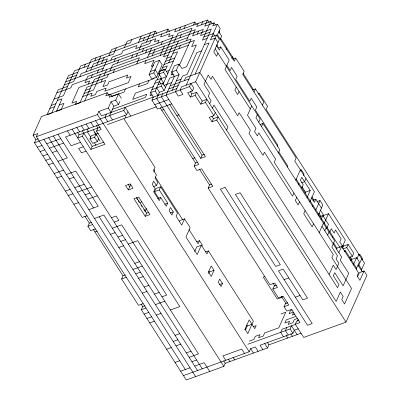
<?xml version="1.0" encoding="UTF-8"?>
<svg xmlns="http://www.w3.org/2000/svg" width="400" height="400" viewBox="0 0 400 400"><rect width="100%" height="100%" fill="white"/><g stroke="black" fill="none" stroke-linecap="round" stroke-linejoin="round"><path stroke-width="0.6" d="M86.97 215.76L82.275 217.46L34.495 142.785L35.89 139.665L33.08 135.27L41.445 116.565L107.22 92.73L108.78 95.17M185.34 369.51L36.38 136.685L37.775 133.57L33.08 135.27M47.045 114.72L58.205 89.775L67.6 86.37M51.745 113.02L68.48 75.605L77.88 72.2M79.785 76.73L81.18 73.615L203.335 29.355L200.545 35.59L209.94 32.185M83.97 67.38L85.365 64.26M85.88 71.91L91.46 59.44L194.82 21.99L196.38 24.43M90.575 70.21L93.365 63.975L107.46 58.865L101.88 71.34M94.76 60.855L96.155 57.735M88.3 84.095L89.695 80.98L85 82.68L87.79 76.445L139.47 57.72L136.68 63.955M91.09 77.86L92.485 74.745M96.67 65.39L100.855 56.035M84.63 101.1L94.395 79.275L188.36 45.23M97.185 73.04L98.58 69.925M101.37 63.685L104.16 57.45M100.49 74.455L93.515 90.045L84.12 93.45M108.855 55.75L111.645 49.515L130.44 42.705L131.835 39.585M101 82.11L102.395 78.99M103.79 75.87L106.58 69.635M110.765 60.28L112.16 57.165L121.555 53.76L122.95 50.64L137.045 45.535L135.65 48.655L149.745 43.545L151.14 40.43M116.345 47.81L113.555 54.045L80.665 65.96L73.695 81.55L64.295 84.955M100.235 127.17L79.095 134.83L77.7 137.95L82.4 136.25L83.795 133.13M108.49 74.17L107.095 77.29L78.905 87.5L71.93 103.09L76.63 101.39L75.235 104.505L79.935 102.805L86.905 87.215L105.7 80.405L102.91 86.64L107.61 84.94L109.005 81.82L127.795 75.01L126.4 78.13L131.1 76.43L128.31 82.665L104.82 91.175L106.215 88.055L96.815 91.46L95.425 94.58L90.725 96.28L92.12 93.165L82.725 96.57M109.885 71.05L112.675 64.815L187.845 37.58M114.07 61.7L115.465 58.58M113.19 72.465L114.58 69.35M117.37 63.115L118.765 59.995M124.345 47.525L127.135 41.29L155.325 31.075L156.885 33.515M36.38 136.685L97.46 114.555L98.85 111.44L108.25 108.035L111.04 101.8L115.735 100.095L118.525 93.86L121.335 98.255M107.22 92.73L105.825 95.85L110.525 94.145L112.085 96.59M93.19 129.725L98.81 138.51L97.415 141.63L92.72 143.33L89.905 138.94L91.3 135.82L98.35 133.265M110.525 94.145L109.13 97.265L118.525 93.86M82.4 136.25L90.83 149.425L104.925 144.32L96.495 131.14L97.89 128.025L96.325 125.58M89.905 138.94L94.605 137.235L96 134.12M106.36 114.13L104.965 117.25L107.775 121.64M131.465 58.005L132.86 54.89M138.44 42.415L141.23 36.18M90.83 149.425L92.225 146.31L103.97 142.055M119.94 101.37L118.545 104.49L113.85 106.19L109.665 115.545L112.475 119.94M136.165 56.305L137.56 53.185M138.955 50.07L141.745 43.83L155.84 38.725L154.445 41.845L159.14 40.14L157.745 43.26M143.14 40.715L144.535 37.595M125.52 88.9L124.125 92.02L112.38 96.275M142.255 51.485L143.65 48.365M146.44 42.13L150.625 32.775M145.56 52.9L146.955 49.78M152.535 37.31L155.325 31.075M34.495 142.785L123.76 110.44L125.155 107.32L130.775 116.105M146.075 60.55L144.68 63.67L154.075 60.265L151.285 66.5L153.635 65.65M147.47 57.435L151.655 48.08M139.615 83.795L138.22 86.91L147.615 83.505L149.01 80.39M152.17 55.73L154.955 49.495M161.93 33.905L160.535 37.025L169.93 33.62L168.54 36.735L173.235 35.035L163.475 56.86L168.17 55.16M80.51 142.345L71.115 145.75L65.495 136.96L126.57 114.83L127.965 111.715M161.05 44.675L162.445 41.555M166.63 32.205L168.025 29.085L169.585 31.525M149.095 74.575L154.675 62.1L159.37 60.4L162.185 64.795L156.605 77.265L151.905 78.965L149.095 74.575L153.795 72.87L159.37 60.4M160.17 55.445L164.355 46.09M154.175 77.645L153.71 78.685L108.49 95.07M176.025 28.8L174.63 31.915L207.52 20L209.08 22.44M95.405 228.94L90.705 230.64L87.895 226.25L89.29 223.13L91.64 222.28M171.665 103.905L157.57 109.01L151.95 100.225L153.345 97.105L150.53 92.715L156.11 80.24L160.81 78.54L163.62 82.935M161.015 79.96L161.71 78.4L158.9 74.005L160.295 70.89L164.995 69.185L167.805 73.58M150.97 93.615L150.04 95.69L152.39 94.84M157.015 80.1L159.57 74.385M172.355 45.805L161.195 70.75L158.85 71.6M173.75 42.685L177.935 33.33L192.03 28.225L186.45 40.695M179.33 30.215L180.725 27.095M150.53 92.715L155.23 91.01L160.81 78.54M158.9 74.005L163.6 72.305L164.995 69.185M168.685 62.81L178.45 40.985M179.845 37.865L181.235 34.745M184.025 28.51L185.42 25.395M151.925 89.595L161.325 86.19L162.72 83.075L165.53 87.465M56.81 92.895L70.905 87.79L72.3 84.67L194.45 40.41L191.66 46.645L196.36 44.945L186.595 66.77L181.9 68.47L179.09 64.08L176.3 70.315L179.11 74.71L169.715 78.11L164.135 90.585L159.435 92.285L156.645 98.525L198.805 164.415L194.105 166.12L196.915 170.51L201.615 168.81L212.855 186.38L208.16 188.085L269.99 284.725L274.69 283.025L277.5 287.42L272.8 289.12L278.425 297.905L283.12 296.205L288.74 304.99L284.045 306.69L286.855 311.085L291.55 309.385L299.985 322.56L295.285 324.265L303.72 337.44L346 322.12L366.92 275.35L364.11 270.96L359.415 272.66L357.555 276.82M163.155 83.97L177.565 51.755L172.87 53.455M178.96 48.635L180.355 45.515M162.74 93.7L161.345 96.82L200.69 158.32L205.39 156.62L166.045 95.12L174.41 76.41L171.6 72.015L174.39 65.78L179.09 64.08M172.27 72.395L171.105 74.995L173.455 74.145M193.425 25.105L194.82 21.99M179.295 65.495L191.15 38.995L148.865 54.315M198.12 23.405L196.725 26.525L210.82 21.415L212.385 23.855M172.135 90.3L179.11 74.71M197.24 34.175L198.635 31.055M201.425 24.82L202.82 21.7M128.33 189.95L133.03 188.25L130.22 183.855L125.52 185.56L128.33 189.95L130.89 184.235M207.52 20L204.73 26.235L214.125 22.83L215.375 24.785M184.32 80.655L185.715 77.54L199.81 72.43L337.525 287.685L338.92 284.565L333.3 275.78L334.695 272.665L343.125 285.84L348.705 273.37L340.275 260.19L341.67 257.075L321.995 226.325M210.82 21.415L202.455 40.125L207.15 38.42M186.23 85.19L211.335 29.065L192.545 35.875L195.33 29.64L87.275 68.795M214.125 22.83L212.73 25.95L217.43 24.245L220.24 28.64L217.45 34.875L234.31 61.235L235.705 58.115L244.14 71.295L242.745 74.41L296.145 157.875L294.75 160.995L314.425 191.745L309.775 202.14M151.95 100.225L189.535 86.605L190.93 83.49L193.74 87.88L192.345 91L187.645 92.7L190.455 97.095L195.155 95.39L196.55 92.275L202.17 101.06L200.775 104.18L195.155 95.39M195.11 74.135L209.06 42.955L204.36 44.655M217.43 24.245L210.455 39.835L215.155 38.135L217.965 42.525M153.81 171.945L154.505 170.39L153.885 169.41M201.57 50.895L196.875 52.595L187.11 74.42L182.415 76.125L175.44 91.715L178.25 96.105L182.95 94.405L180.135 90.01L181.53 86.895L195.625 81.785L216.545 35.015L219.36 39.41L213.78 51.88L216.59 56.275L217.985 53.155M190.455 97.095L191.85 93.975L196.55 92.275M219.05 33.175L219.745 31.615L219.12 30.64M217.005 46.545L217.47 45.505L216.845 44.53M220.26 39.27L221.655 36.15L218.845 31.76M153.5 186.615L156.435 185.55L157.83 182.435L155.02 178.04L156.415 174.92L153.605 170.53L155 167.41L124.085 119.09M145.09 211.495L146.485 208.375M158.92 198.48L154.55 191.645L155.945 188.53L160.64 186.825L177.505 213.185L176.11 216.3L181.73 225.085L184.52 218.85L190.14 227.635L185.96 236.99L197.2 254.565L201.385 245.21L207.005 253.995L208.4 250.875L253.37 321.165L247.79 333.635L244.98 329.24L249.165 319.89L254.785 328.675L256.18 325.555L253.245 326.62M250.315 108.99L225.02 69.455L229.205 60.1L220.775 46.92L219.38 50.04L216.57 45.645M145.195 216.31L149.895 214.605L138.65 197.035L133.955 198.735L145.195 216.31L146.59 213.19L148.94 212.34M154.55 191.645L159.245 189.945L160.64 186.825M143.18 303.62L138.485 305.32L121.62 278.965L123.015 275.845L125.365 274.995M226.085 49.475L226.785 47.915M159.245 189.945L167.68 203.125L166.285 206.24L160.665 197.455L159.27 200.575L153.645 191.785L155.04 188.67L152.23 184.275L153.625 181.16L156.435 185.55M200.775 104.18L205.475 102.475L206.87 99.36L202.17 101.06M209.68 103.75L211.075 100.635L208.265 96.24L209.66 93.12L204.035 84.335L208.22 74.98L211.03 79.375L212.425 76.255L237.72 115.795L239.115 112.675L250.36 130.245L248.965 133.365L263.015 155.33L264.41 152.21L292.515 196.14L293.91 193.025M231.705 58.26L232.405 56.7M212.49 108.145L213.885 105.025L227.935 126.99L226.54 130.11M212.02 121.75L213.41 118.63L218.11 116.93L216.715 120.045L212.02 121.75L209.205 117.355L213.905 115.655L215.3 112.535M173.3 211.91L171.905 215.025L169.095 210.635L170.49 207.515L173.3 211.91L170.365 212.97M194.105 166.12L195.5 163L197.85 162.15M200.69 158.32L202.085 155.205L204.435 154.35M236.265 87.025L234.87 90.145L237.68 94.535L239.075 91.42M179.36 221.595L179.825 220.555L184.52 218.85M301.22 333.12L268.92 344.825L267.525 347.945L225.245 363.265L223.85 366.38L186.265 380L141.295 309.715L142.69 306.595L145.04 305.745M208.16 188.085L209.555 184.965L211.905 184.115M253.985 91.985L255.38 88.865L263.815 102.045L262.42 105.16M251.71 105.87L247.525 115.225L255.96 128.405L254.565 131.52L257.375 135.915L258.77 132.795L275.63 159.155L274.235 162.27L333.26 254.525L331.865 257.64L351.54 288.39L344.565 303.98L341.755 299.59L343.15 296.47L340.34 292.08L336.155 301.43L195.625 81.785M258.63 94.155L259.095 93.12L267.525 106.295L266.13 109.415L364.5 263.165L361.245 270.44M194.595 251.59L196.685 246.91L201.385 245.21M201.82 246.105L202.285 245.07L199.475 240.675L198.08 243.795L189.025 229.64M257.33 114.655L255.935 117.775L334.63 240.775L331.845 247.015L337.465 255.8L336.07 258.915L338.88 263.31L336.09 269.545L333.28 265.15L329.095 274.505M258.75 122.17L260.14 119.05L215.175 48.765M261.56 126.56L262.955 123.445L279.815 149.8L278.42 152.92M208.645 273.55L209.345 271.995L214.045 270.29L211.23 265.9L208.445 272.135L211.255 276.525L214.045 270.29M277.445 146.305L277.91 145.265L255.425 110.125L256.82 107.005L251.195 98.22L249.8 101.34L235.75 79.375L237.145 76.255L231.525 67.47L230.13 70.585L226.695 65.22M222.475 283.47L221.08 286.59L218.27 282.195L219.665 279.075L222.475 283.47L219.54 284.535M287.29 166.995L287.755 165.955L278.7 151.8M295.72 180.175L300.37 169.78M300.575 171.2L301.275 169.64L304.085 174.035L303.385 175.59M298.53 184.565L298.995 183.53M296.72 197.415L295.325 200.535L298.14 204.925L299.53 201.81M301.81 187.92L303.205 184.805L300.39 180.41L301.785 177.29L310.22 190.47L306.965 197.745M305.99 178.565L304.595 181.685L301.66 182.75M305.055 193.215L305.52 192.175L310.22 190.47M244.705 329.525L245.88 329.1L247.275 325.985L251.975 324.28M305.155 210.595L303.76 213.71L312.19 226.89L313.585 223.775M272.8 289.12L274.195 286L276.545 285.15M312.585 206.53L313.05 205.495M321.46 208.045L315.84 199.255L314.445 202.375L311.635 197.98M183.455 375.605L249.225 351.775L250.62 348.655L255.32 346.955L258.13 351.345M315.86 209.885L320.045 200.53L322.855 204.925L318.205 215.32M282.495 296.305L282.03 297.345L277.33 299.045L263.28 277.08L265.04 276.445M321.015 219.71L322.875 215.555L328.495 224.34L326.64 228.495M323.315 216.45L323.78 215.415L328.475 213.71L345.34 240.07L342.085 247.345M284.045 306.69L285.44 303.575L287.79 302.725M319.205 232.56L323.39 223.205M323.825 224.105L328.475 213.71M324.805 230.715L326.2 227.6M327.615 235.11L329.01 231.99M286.79 327.525L285.395 330.645L288.205 335.04M293.535 312.455L292.37 315.055L294.72 314.205M329.915 231.85L331.31 228.73L334.12 233.125L335.515 230.005L341.135 238.795L339.74 241.91L342.55 246.305M247.81 344.265L290.095 328.945L291.49 325.825L297.11 334.61M332.26 237.28L332.725 236.245M295.285 324.265L296.68 321.145L299.03 320.295M297.58 321.005L298.28 319.445M262.83 349.645L260.02 345.25L292.905 333.335L294.3 330.22L298.41 328.73M336.485 249.185L336.95 248.145L341.65 246.445L358.51 272.8L357.115 275.92L359.925 280.315L364.11 270.96M338.86 252.68L341.65 246.445M342.52 248.24L343.45 246.165L348.15 244.46L353.77 253.245L352.375 256.365L349.44 257.43M344.895 251.735L345.36 250.695L356.605 268.27M343.23 248.855L346.755 247.58L348.15 244.46M350.515 260.52L350.98 259.485M351.42 260.38L351.885 259.34L356.58 257.64L359.39 262.03L356.14 269.31M353.325 264.915L356.58 257.64M357.02 258.54L358.88 254.38M359.315 255.28L359.78 254.24L362.59 258.635L362.125 259.67M358.435 266.05L361.69 258.775M139.835 39.3L168.025 29.085M88.67 65.675L74.575 70.785L63.415 95.725L54.02 99.13M67.085 78.72L76.485 75.315M65.69 81.84L103.275 68.22M203.85 37.005L213.245 33.6L214.805 36.04M211.85 36.72L216.545 35.015M166.775 58.275L171.475 56.575M57.325 100.545L62.02 98.845L56.445 111.315L61.14 109.615L63.93 103.38L59.23 105.08M85.51 90.335L90.21 88.63M165.38 61.395L174.78 57.99M51.23 105.365L55.93 103.665M163.985 64.51L173.385 61.105M150.49 71.455L155.19 69.755L158 74.145M49.835 108.485L54.535 106.785M162.59 67.63L167.29 65.925L165.895 69.045L161.785 70.535M217.835 47.985L220.775 46.92M47.635 114.51L51.155 113.23M166.26 71.525L169.2 70.46M171.6 72.015L176.3 70.315M161.71 78.4L166.41 76.695L163.6 72.305M154.715 83.36L159.415 81.66L160.975 84.1M158.02 84.775L162.72 83.075M153.635 86.55L135.43 93.145L132.64 99.385L146.735 94.275L145.34 97.395L112.455 109.31M232.77 59.18L235.705 58.115M163.985 85.41L171.62 82.645M176.32 80.945L181.02 79.24M170.225 85.765L189.02 78.955M168.83 88.88L178.23 85.475M35.89 139.665L38.235 138.815M176.835 88.595L101.665 115.83L98.85 111.44M37.305 147.175L42 145.475M46.7 143.77L60.795 138.665M154.76 104.62L168.855 99.51M107.285 124.62L156.615 106.745M40.115 151.57L44.815 149.865M49.51 148.165L63.605 143.055M96.495 131.14L101.19 129.44L95.57 120.655M161.775 110.285L164.125 109.435M42.925 155.96L47.625 154.26M52.32 152.555L57.02 150.855M45.735 160.355L50.435 158.65M83.32 146.735L78.625 148.44L81.435 152.83L86.13 151.13M176.79 115.665L179.14 114.815M252.445 89.93L255.38 88.865M48.545 164.745L53.245 163.045M57.945 161.345L67.34 157.94L53.285 135.975M257.92 93.545L259.095 93.12M54.165 173.535L63.565 170.13M56.98 177.925L61.675 176.225M66.375 174.52L75.77 171.115L98.255 206.26L88.86 209.665M69.185 178.915L73.885 177.21M65.41 191.105L70.11 189.4M74.805 187.7L84.2 184.295M260.015 124.505L262.955 123.445M68.22 195.5L72.92 193.795M77.615 192.095L91.71 186.985M85.125 194.785L89.825 193.08M192.69 158.61L195.04 157.755M73.84 204.285L78.54 202.58M87.935 199.175L97.33 195.77M94.48 218.45L103.875 215.045L202.245 368.8M140.055 202.495L141.82 201.855M157.725 198.52L160.665 197.455M87.895 226.25L92.59 224.545M111.385 217.735L116.085 216.035L118.895 220.425L114.195 222.13M164.745 204.185L167.68 203.125M94.91 231.915L97.26 231.065M112.31 228.225L121.705 224.82L166.675 295.105L161.975 296.81M110.42 234.32L115.12 232.62M117.93 237.01L122.625 235.31M120.74 241.405L125.44 239.7M118.85 247.5L123.55 245.795M128.25 244.095L137.645 240.69L179.805 306.585L170.405 309.99M134.79 263.37L139.49 261.665M196.54 241.74L199.475 240.675M312.905 200.32L315.84 199.255M317.11 201.595L320.045 200.53M132.905 269.465L142.3 266.06M121.62 278.965L126.32 277.26M135.715 273.855L140.415 272.155M205.465 251.94L208.4 250.875M138.525 278.25L143.225 276.545M319.94 216.615L322.875 215.555M144.145 287.035L148.845 285.33M142.26 293.13L146.955 291.43M154.465 294.12L159.165 292.415M141.295 309.715L145.995 308.01M155.39 304.605L164.785 301.2M144.105 314.105L148.805 312.405M146.915 318.5L151.615 316.795M156.31 315.095L161.01 313.39M344.185 251.12L345.36 250.695M149.725 322.89L154.425 321.19M284.085 279.62L288.785 277.92M358.605 254.665L359.78 254.24M175.065 335.355L179.76 333.655M173.175 341.45L177.875 339.75M295.33 297.19L300.025 295.49M166.59 349.25L171.29 347.545M175.985 345.845L180.685 344.145M281.065 313.925L285.765 312.225L278.79 327.815L264.695 332.92L263.3 336.04L258.6 337.74L259.995 334.625L255.3 336.325L253.905 339.445L249.205 341.145M292.225 309.885L290.46 310.52L289.065 313.64L293.18 312.15M186.305 352.93L191.005 351.225M295.675 316.47L286.275 319.875L284.885 322.995L289.58 321.29L288.185 324.41L292.885 322.705L294.28 319.59L297.805 318.31M175.02 362.43L179.72 360.725M189.115 357.32L198.51 353.915L57.985 134.27M191.925 361.715L196.625 360.01M295.6 324.335L282.095 329.23L280.7 332.35L283.51 336.74M180.64 371.215L190.04 367.81M194.735 366.105L204.135 362.705L209.755 371.49M220.535 38.15L233.965 59.14M243.02 73.295L253.64 89.89M358.9 265.01L361.71 269.405M346.755 247.58L352.375 256.365M358 265.15L362.37 271.985M311.91 196.865L314.095 200.28M320.345 210.045L323.78 215.415M342.825 245.185L343.45 246.165M350.32 256.9L351.885 259.34M302.085 186.805L305.52 192.175M318.95 213.16L321.135 216.58M296.185 179.135L339.905 247.47M333.515 242.78L336.95 248.145M205.475 102.475L213.905 115.655M216.715 120.045L346 322.12M211.85 116.19L213.41 118.63M189.535 86.605L192.345 91M190.29 91.535L191.85 93.975M153.795 72.87L156.605 77.265M161.325 86.19L164.135 90.585M169.61 104.44L202.085 155.205M156.625 87.895L159.435 92.285M155.23 91.01L158.04 95.405M272.975 283.19L274.85 286.115M281.405 296.365L286.09 303.69M160.215 107.845L195.5 163M199.56 169.345L209.555 184.965M290.095 328.945L292.905 333.335M290.85 333.875L292.415 336.315M286.155 335.575L287.715 338.015M123.76 110.44L126.57 114.83M115.735 100.095L118.545 104.49M124.515 115.37L126.075 117.81M267.36 342.385L268.92 344.825M111.04 101.8L113.85 106.19M264.715 343.55L267.525 347.945M155.3 176.925L182.78 219.875M108.25 108.035L111.06 112.43M246.65 325.005L247.275 325.985M208.72 271.015L209.345 271.995M245.255 328.125L245.88 329.1M250.62 348.655L253.43 353.05M97.46 114.555L249.225 351.775M244.53 353.475L241.72 349.085L222.925 355.895L225.735 360.285M90.87 122.355L93.68 126.75M128.165 184.39L129.725 186.835M136.595 197.57L146.59 213.19M94.5 132.42L96.375 135.35M98.56 138.765L100.12 141.205M136.66 198.315L137.595 199.78M138.22 200.755L139.155 202.22M141.03 205.15L141.965 206.61M143.84 209.54L144.78 211.005M86.175 124.055L88.985 128.45M94.605 137.235L97.415 141.63M86.93 128.985L88.49 131.425M233.08 357.42L234.64 359.86M87.34 131.825L90.775 137.195M94.52 143.05L96.085 145.49M81.475 125.76L84.285 130.15M82.23 130.69L92.225 146.31M228.38 359.12L229.94 361.56M76.775 127.46L79.59 131.855M77.535 132.39L79.095 134.83M223.68 360.825L225.245 363.265M72.08 129.165L223.85 366.38M67.38 130.865L70.19 135.26M48.59 137.675L93.555 207.96M99.18 216.75L197.545 370.5M43.89 139.38L195.66 376.595M84.915 216.295L89.29 223.13M93.35 229.475L123.015 275.845M141.13 304.155L142.69 306.595M225.065 187.37L220.365 189.07L307.495 325.25L312.19 323.55L278.465 270.835L283.165 269.13L302.835 299.885L307.535 298.18L240.08 192.75L235.385 194.455L280.35 264.74L275.655 266.44L225.065 187.37"/></g></svg>
